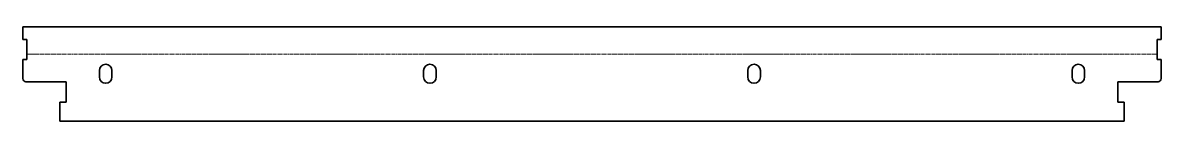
# Model space of a CAD drawing. Header units: inches. Extents: x 0 to 721, y 0 to 60.
import ezdxf

# ---------------------------------------------------------------- set-up
doc = ezdxf.new("R2010")
doc.units = ezdxf.units.IN
doc.header["$MEASUREMENT"] = 0
doc.linetypes.add('Chain', pattern=[13.68, 9.12, -1.14, 2.28, -1.14])
doc.layers.add('SIMUMAK Bend Centerline (ISO)', color=7, linetype='Chain', lineweight=9)
doc.layers.add('SIMUMAK Visible (ISO)', color=7, linetype='Continuous', lineweight=35)

# ---------------------------------------------------------------- blocks, each defined once
blk = doc.blocks.new('SLP-SMT-03-CF02_Sheet_4_SLP-SMT-03-CF02(desplegada)')
at = {"layer": 'SIMUMAK Bend Centerline (ISO)', "ltscale": 0.263158}
blk.add_line((358, 12.5), (-358, 12.5), dxfattribs=at)
at = {"layer": 'SIMUMAK Visible (ISO)'}
for p, q in [((-360.5, 29.89), (360.5, 29.89)), ((-360.5, 21.89), (-360.5, 29.89)), ((360.5, 21.89), (360.5, 29.89)), ((-358, 21.89), (-360.5, 21.89)), ((-358, 9.11), (-358, 21.89)), ((358, 21.89), (360.5, 21.89)), ((358, 21.89), (358, 9.11)), ((-360.5, 9.11), (-358, 9.11)), ((-360.5, -2.89), (-360.5, 9.11)), ((360.5, 9.11), (358, 9.11)), ((360.5, -2.89), (360.5, 9.11)), ((-312, -1.83), (-312, 2.17)), ((-304, 2.17), (-304, -1.83)), ((-106.67, -1.83), (-106.67, 2.17)), ((-98.67, 2.17), (-98.67, -1.83)), ((98.67, -1.83), (98.67, 2.17)), ((106.67, 2.17), (106.67, -1.83)), ((304, -1.83), (304, 2.17)), ((312, 2.17), (312, -1.83)), ((-358.5, -4.89), (-333, -4.89)), ((-333, -4.89), (-333, -17.89)), ((333, -17.89), (333, -4.89)), ((333, -4.89), (358.5, -4.89)), ((-337, -17.89), (-333, -17.89)), ((-337, -29.89), (-337, -17.89)), ((337, -17.89), (333, -17.89)), ((337, -29.89), (337, -17.89)), ((337, -29.89), (-337, -29.89))]:
    blk.add_line(p, q, dxfattribs=at)
at = {"layer": 'SIMUMAK Visible (ISO)', "extrusion": (0, 0, -1)}
for centre, radius, start, end in [((308, 2.17), 4, 360, 180), ((102.67, 2.17), 4, 360, 180), ((-102.67, 2.17), 4, 360, 180), ((-308, 2.17), 4, 0, 180), ((358.5, -2.89), 2, 270, 360), ((308, -1.83), 4, 180, 0), ((102.67, -1.83), 4, 180, 360), ((-102.67, -1.83), 4, 180, 360), ((-308, -1.83), 4, 180, 0), ((-358.5, -2.89), 2, 180, 270)]:
    blk.add_arc(centre, radius, start, end, dxfattribs=at)

msp = doc.modelspace()

# ---------------------------------------------------------------- block references
msp.add_blockref('SLP-SMT-03-CF02_Sheet_4_SLP-SMT-03-CF02(desplegada)', (360.5, 29.89))

doc.saveas('drawing.dxf')
